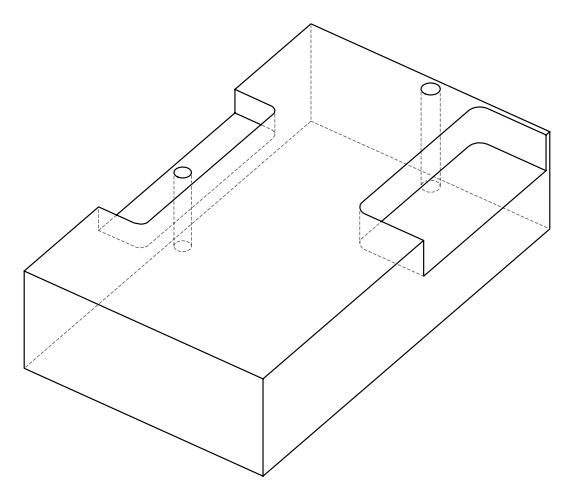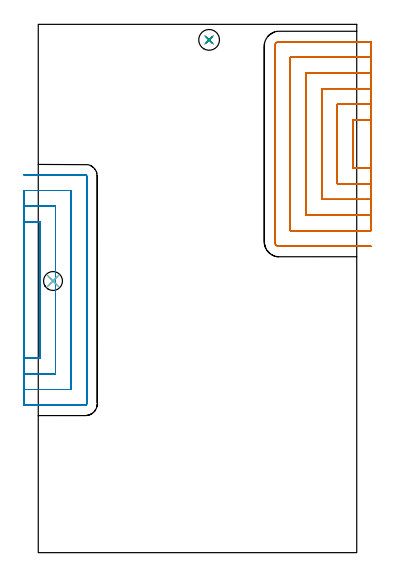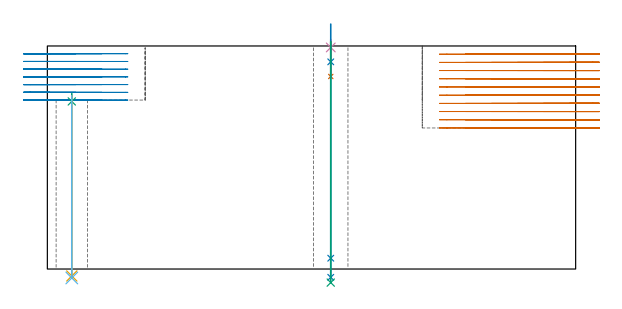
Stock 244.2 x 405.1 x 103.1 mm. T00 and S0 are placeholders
(PLAN: 9 operations, 6 tool changes, 67.6 min)
(1 MILL_SLOT | SLOT_PARTIAL_RECTANGULAR | NXT0201_012 | Follow Part, ap 4, ae 75% | 42.3 min | 462506 mm3)
(2 MILL_SLOT_1 | SLOT_PARTIAL_RECTANGULAR_1 | NXT0201_012 | Follow Part, ap 4, ae 75% | 23.48 min | 216796 mm3)
(3 SPOT_DRILL | STEP1HOLE | NXT0321_9005460120000 | 0.04 min | 30 mm3)
(4 SPOT_DRILL_1 | STEP1HOLE_1 | NXT0321_9005460120000 | 0.03 min | 36 mm3)
(5 DRILL_THROUGH_HOLE_INTO_CENTER | STEP1HOLE | NXT0301_065 | 0.34 min | 5324 mm3)
(6 DRILL_TO_ENLARGE_THROUGH_HOLE | STEP1HOLE | NXT0301_106 | 0.34 min | 7469 mm3)
(7 DRILL_BLIND_HOLE_INTO_CENTER | STEP1HOLE_1 | NXT0301_065 | 0.07 min | 879 mm3)
(8 GUN_DRILL_THROUGH_HOLE | STEP1HOLE_1 | UGT0307_007 | 0.57 min | 7227 mm3)
(9 DRILL_TO_ENLARGE_THROUGH_HOLE_1 | STEP1HOLE_1 | UGT0301_241 | 0.45 min | 12334 mm3)
(TOOL NXT0201_012 | ENDMILL 16mm [2P460-1600-NA 1630] | D16 FL38 Z6)
(TOOL NXT0321_9005460120000 | NC Spot Drill, 142deg, 12mm, Carbide, Uncoated | D12 PA142 FL30 Z2)
(TOOL NXT0301_065 | Carbide Drill 9.4mm [860.1-0940-075A1-MM 2214] | D9.4 PA140 FL98 Z2)
(TOOL NXT0301_106 | Carbide Drill 14.5mm [860.1-1450-073A1-MM 2214] | D14.5 PA140 FL83 Z2)
(TOOL UGT0307_007 | Gun Drill 10 mm | D10 PA130 FL24 Z1)
(TOOL UGT0301_241 | Twist Drill 15.9 mm | D15.9 PA118 FL120 Z2)
(OP 1 MILL_SLOT)
G17 G21 G94 G90
T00 M6
G54
G17 G0 G90 X255.2 Y331.8 S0 M3
G43 Z113.1 H1
Z99.31
G94 G1 X252.2 F250.
X241.3 F500.
Y294.9
X252.2
X255.2 F250.
Y343.8
X252.2
X229.3 F500.
Y282.9
X252.2
X255.2 F250.
Y355.8
X252.2
X217.3 F500.
Y270.9
X252.2
X255.2 F250.
Y367.8
X252.2
X205.3 F500.
Y258.9
X252.2
X255.2 F250.
Y379.8
X252.2
X193.3 F500.
Y246.9
X252.2
X255.2 F250.
Y391.8
X252.2
X184.7 F500.
G3 X181.3 Y388.4 R3.4
G1 Y238.3
G3 X184.7 Y234.9 R3.4
G1 X252.2
X255.2 F250.
G0 Y331.8 Z95.52
G1 X252.2
X241.3 F500.
Y294.9
X252.2
X255.2 F250.
Y343.8
X252.2
X229.3 F500.
Y282.9
X252.2
X255.2 F250.
Y355.8
X252.2
X217.3 F500.
Y270.9
X252.2
X255.2 F250.
Y367.8
X252.2
X205.3 F500.
Y258.9
X252.2
X255.2 F250.
Y379.8
X252.2
X193.3 F500.
Y246.9
X252.2
X255.2 F250.
Y391.8
X252.2
X184.7 F500.
G3 X181.3 Y388.4 R3.4
G1 Y238.3
G3 X184.7 Y234.9 R3.4
G1 X252.2
X255.2 F250.
G0 Y331.8 Z91.73
G1 X252.2
X241.3 F500.
Y294.9
X252.2
X255.2 F250.
Y343.8
X252.2
X229.3 F500.
Y282.9
X252.2
X255.2 F250.
Y355.8
X252.2
X217.3 F500.
Y270.9
X252.2
X255.2 F250.
Y367.8
X252.2
X205.3 F500.
Y258.9
X252.2
X255.2 F250.
Y379.8
X252.2
X193.3 F500.
Y246.9
X252.2
X255.2 F250.
Y391.8
X252.2
X184.7 F500.
G3 X181.3 Y388.4 R3.4
G1 Y238.3
G3 X184.7 Y234.9 R3.4
G1 X252.2
X255.2 F250.
G0 Y331.8 Z87.94
G1 X252.2
X241.3 F500.
Y294.9
X252.2
X255.2 F250.
Y343.8
X252.2
X229.3 F500.
Y282.9
X252.2
X255.2 F250.
Y355.8
X252.2
X217.3 F500.
Y270.9
X252.2
X255.2 F250.
Y367.8
X252.2
X205.3 F500.
Y258.9
X252.2
X255.2 F250.
Y379.8
X252.2
X193.3 F500.
Y246.9
X252.2
X255.2 F250.
Y391.8
X252.2
X184.7 F500.
G3 X181.3 Y388.4 R3.4
G1 Y238.3
G3 X184.7 Y234.9 R3.4
G1 X252.2
X255.2 F250.
G0 Y331.8 Z84.15
G1 X252.2
X241.3 F500.
Y294.9
X252.2
X255.2 F250.
Y343.8
X252.2
X229.3 F500.
Y282.9
X252.2
X255.2 F250.
Y355.8
X252.2
X217.3 F500.
Y270.9
X252.2
X255.2 F250.
Y367.8
X252.2
X205.3 F500.
Y258.9
X252.2
X255.2 F250.
Y379.8
X252.2
X193.3 F500.
Y246.9
X252.2
X255.2 F250.
Y391.8
X252.2
X184.7 F500.
G3 X181.3 Y388.4 R3.4
G1 Y238.3
G3 X184.7 Y234.9 R3.4
G1 X252.2
X255.2 F250.
G0 Y331.8 Z80.36
G1 X252.2
X241.3 F500.
Y294.9
X252.2
X255.2 F250.
Y343.8
X252.2
X229.3 F500.
Y282.9
X252.2
X255.2 F250.
Y355.8
X252.2
X217.3 F500.
Y270.9
X252.2
X255.2 F250.
Y367.8
X252.2
X205.3 F500.
Y258.9
X252.2
X255.2 F250.
Y379.8
X252.2
X193.3 F500.
Y246.9
X252.2
X255.2 F250.
Y391.8
X252.2
X184.7 F500.
G3 X181.3 Y388.4 R3.4
G1 Y238.3
G3 X184.7 Y234.9 R3.4
G1 X252.2
X255.2 F250.
G0 Y331.8 Z76.57
G1 X252.2
X241.3 F500.
Y294.9
X252.2
X255.2 F250.
Y343.8
X252.2
X229.3 F500.
Y282.9
X252.2
X255.2 F250.
Y355.8
X252.2
X217.3 F500.
Y270.9
X252.2
X255.2 F250.
Y367.8
X252.2
X205.3 F500.
Y258.9
X252.2
X255.2 F250.
Y379.8
X252.2
X193.3 F500.
Y246.9
X252.2
X255.2 F250.
Y391.8
X252.2
X184.7 F500.
G3 X181.3 Y388.4 R3.4
G1 Y238.3
G3 X184.7 Y234.9 R3.4
G1 X252.2
X255.2 F250.
G0 Y331.8 Z72.78
G1 X252.2
X241.3 F500.
Y294.9
X252.2
X255.2 F250.
Y343.8
X252.2
X229.3 F500.
Y282.9
X252.2
X255.2 F250.
Y355.8
X252.2
X217.3 F500.
Y270.9
X252.2
X255.2 F250.
Y367.8
X252.2
X205.3 F500.
Y258.9
X252.2
X255.2 F250.
Y379.8
X252.2
X193.3 F500.
Y246.9
X252.2
X255.2 F250.
Y391.8
X252.2
X184.7 F500.
G3 X181.3 Y388.4 R3.4
G1 Y238.3
G3 X184.7 Y234.9 R3.4
G1 X252.2
X255.2 F250.
G0 Y331.8 Z68.99
G1 X252.2
X241.3 F500.
Y294.9
X252.2
X255.2 F250.
Y343.8
X252.2
X229.3 F500.
Y282.9
X252.2
X255.2 F250.
Y355.8
X252.2
X217.3 F500.
Y270.9
X252.2
X255.2 F250.
Y367.8
X252.2
X205.3 F500.
Y258.9
X252.2
X255.2 F250.
Y379.8
X252.2
X193.3 F500.
Y246.9
X252.2
X255.2 F250.
Y391.8
X252.2
X184.7 F500.
G3 X181.3 Y388.4 R3.4
G1 Y238.3
G3 X184.7 Y234.9 R3.4
G1 X252.2
X255.2 F250.
G0 Y331.8 Z65.2
G1 X252.2
X241.3 F500.
Y294.9
X252.2
X255.2 F250.
Y343.8
X252.2
X229.3 F500.
Y282.9
X252.2
X255.2 F250.
Y355.8
X252.2
X217.3 F500.
Y270.9
X252.2
X255.2 F250.
Y367.8
X252.2
X205.3 F500.
Y258.9
X252.2
X255.2 F250.
Y379.8
X252.2
X193.3 F500.
Y246.9
X252.2
X255.2 F250.
Y391.8
X252.2
X184.7 F500.
G3 X181.3 Y388.4 R3.4
G1 Y238.3
G3 X184.7 Y234.9 R3.4
G1 X252.2
X255.2 F250.
G0 Z113.1
M5
M2
(OP 2 MILL_SLOT_1)
G17 G21 G94 G90
T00 M6
G54
G17 G0 G90 X-11. Y149.1 S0 M3
G43 Z113.1 H1
Z99.528
G94 G1 X-8. F250.
X1.2 F500.
Y253.7
X-8.
X-11. F250.
Y137.1
X-8.
X13.2 F500.
Y265.7
X-8.
X-11. F250.
Y125.1
X-8.
X25.2 F500.
Y277.7
X-8.
X-11. F250.
Y113.1
X-8.
X36.1 F500.
G3 X37.2 Y114.2 R1.1
G1 Y288.6
G3 X36.1 Y289.7 R1.1
G1 X-8.
X-11. F250.
G0 Y149.1 Z95.957
G1 X-8.
X1.2 F500.
Y253.7
X-8.
X-11. F250.
Y137.1
X-8.
X13.2 F500.
Y265.7
X-8.
X-11. F250.
Y125.1
X-8.
X25.2 F500.
Y277.7
X-8.
X-11. F250.
Y113.1
X-8.
X36.1 F500.
G3 X37.2 Y114.2 R1.1
G1 Y288.6
G3 X36.1 Y289.7 R1.1
G1 X-8.
X-11. F250.
G0 Y149.1 Z92.386
G1 X-8.
X1.2 F500.
Y253.7
X-8.
X-11. F250.
Y137.1
X-8.
X13.2 F500.
Y265.7
X-8.
X-11. F250.
Y125.1
X-8.
X25.2 F500.
Y277.7
X-8.
X-11. F250.
Y113.1
X-8.
X36.1 F500.
G3 X37.2 Y114.2 R1.1
G1 Y288.6
G3 X36.1 Y289.7 R1.1
G1 X-8.
X-11. F250.
G0 Y149.1 Z88.814
G1 X-8.
X1.2 F500.
Y253.7
X-8.
X-11. F250.
Y137.1
X-8.
X13.2 F500.
Y265.7
X-8.
X-11. F250.
Y125.1
X-8.
X25.2 F500.
Y277.7
X-8.
X-11. F250.
Y113.1
X-8.
X36.1 F500.
G3 X37.2 Y114.2 R1.1
G1 Y288.6
G3 X36.1 Y289.7 R1.1
G1 X-8.
X-11. F250.
G0 Y149.1 Z85.243
G1 X-8.
X1.2 F500.
Y253.7
X-8.
X-11. F250.
Y137.1
X-8.
X13.2 F500.
Y265.7
X-8.
X-11. F250.
Y125.1
X-8.
X25.2 F500.
Y277.7
X-8.
X-11. F250.
Y113.1
X-8.
X36.1 F500.
G3 X37.2 Y114.2 R1.1
G1 Y288.6
G3 X36.1 Y289.7 R1.1
G1 X-8.
X-11. F250.
G0 Y149.1 Z81.671
G1 X-8.
X1.2 F500.
Y253.7
X-8.
X-11. F250.
Y137.1
X-8.
X13.2 F500.
Y265.7
X-8.
X-11. F250.
Y125.1
X-8.
X25.2 F500.
Y277.7
X-8.
X-11. F250.
Y113.1
X-8.
X36.1 F500.
G3 X37.2 Y114.2 R1.1
G1 Y288.6
G3 X36.1 Y289.7 R1.1
G1 X-8.
X-11. F250.
G0 Y149.1 Z78.1
G1 X-8.
X1.2 F500.
Y253.7
X-8.
X-11. F250.
Y137.1
X-8.
X13.2 F500.
Y265.7
X-8.
X-11. F250.
Y125.1
X-8.
X25.2 F500.
Y277.7
X-8.
X-11. F250.
Y113.1
X-8.
X36.1 F500.
G3 X37.2 Y114.2 R1.1
G1 Y288.6
G3 X36.1 Y289.7 R1.1
G1 X-8.
X-11. F250.
G0 Z113.1
M5
M2
(OP 3 SPOT_DRILL)
G17 G21 G94 G90
T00 M6
G54
G17 G0 G90 X11.3 Y208.3 S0 M3
G43 Z113.1 H0
G94 G81 G98 Z77.467 F250. R81.1
G80
M5
M2
(OP 4 SPOT_DRILL_1)
G17 G21 G94 G90
T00 M6
G54
G17 G0 G90 X131. Y393.2 S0 M3
G43 Z113.1 H0
G94 G81 G98 Z102.416 F250. R106.1
G80
M5
M2
(OP 5 DRILL_THROUGH_HOLE_INTO_CENTER)
G17 G21 G94 G90
T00 M6
G54
G17 G0 G90 X11.3 Y208.3 S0 M3
G43 Z113.1 H1
G94 G73 G98 Z-3.211 F250. Q9.035 R80.1
G80
M5
M2
(OP 6 DRILL_TO_ENLARGE_THROUGH_HOLE)
G17 G21 G94 G90
T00 M6
G54
G17 G0 G90 X11.3 Y208.3 S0 M3
G43 Z113.1 H1
G94 G73 G98 Z-4.139 F250. Q13.706 R80.1
G80
M5
M2
(OP 7 DRILL_BLIND_HOLE_INTO_CENTER)
G17 G21 G94 G90
T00 M6
G54
G17 G0 G90 X131. Y393.2 S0 M3
G43 Z113.1 H1
G94 G81 G98 Z89. F250. R105.1
G80
M5
M2
(OP 8 GUN_DRILL_THROUGH_HOLE)
G17 G21 G94 G90
T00 M6
G54
G17 G0 G90 X131. Y393.2 M8
G43 Z113.236 H0
S716 M3
G94 G1 Z95.768 F125. M26
G4 X.084
Z5. F250.
G4 X.084
Z-3.832 F125.
G4 X.084
M5
M9
G0 Z113.236
M2
(OP 9 DRILL_TO_ENLARGE_THROUGH_HOLE_1)
G17 G21 G94 G90
T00 M6
G54
G17 G0 G90 X131. Y393.2 S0 M3
G43 Z113.1 H0
G94 G73 G98 Z-6.277 F250. Q15.625 R105.1
G80
M5
M2
